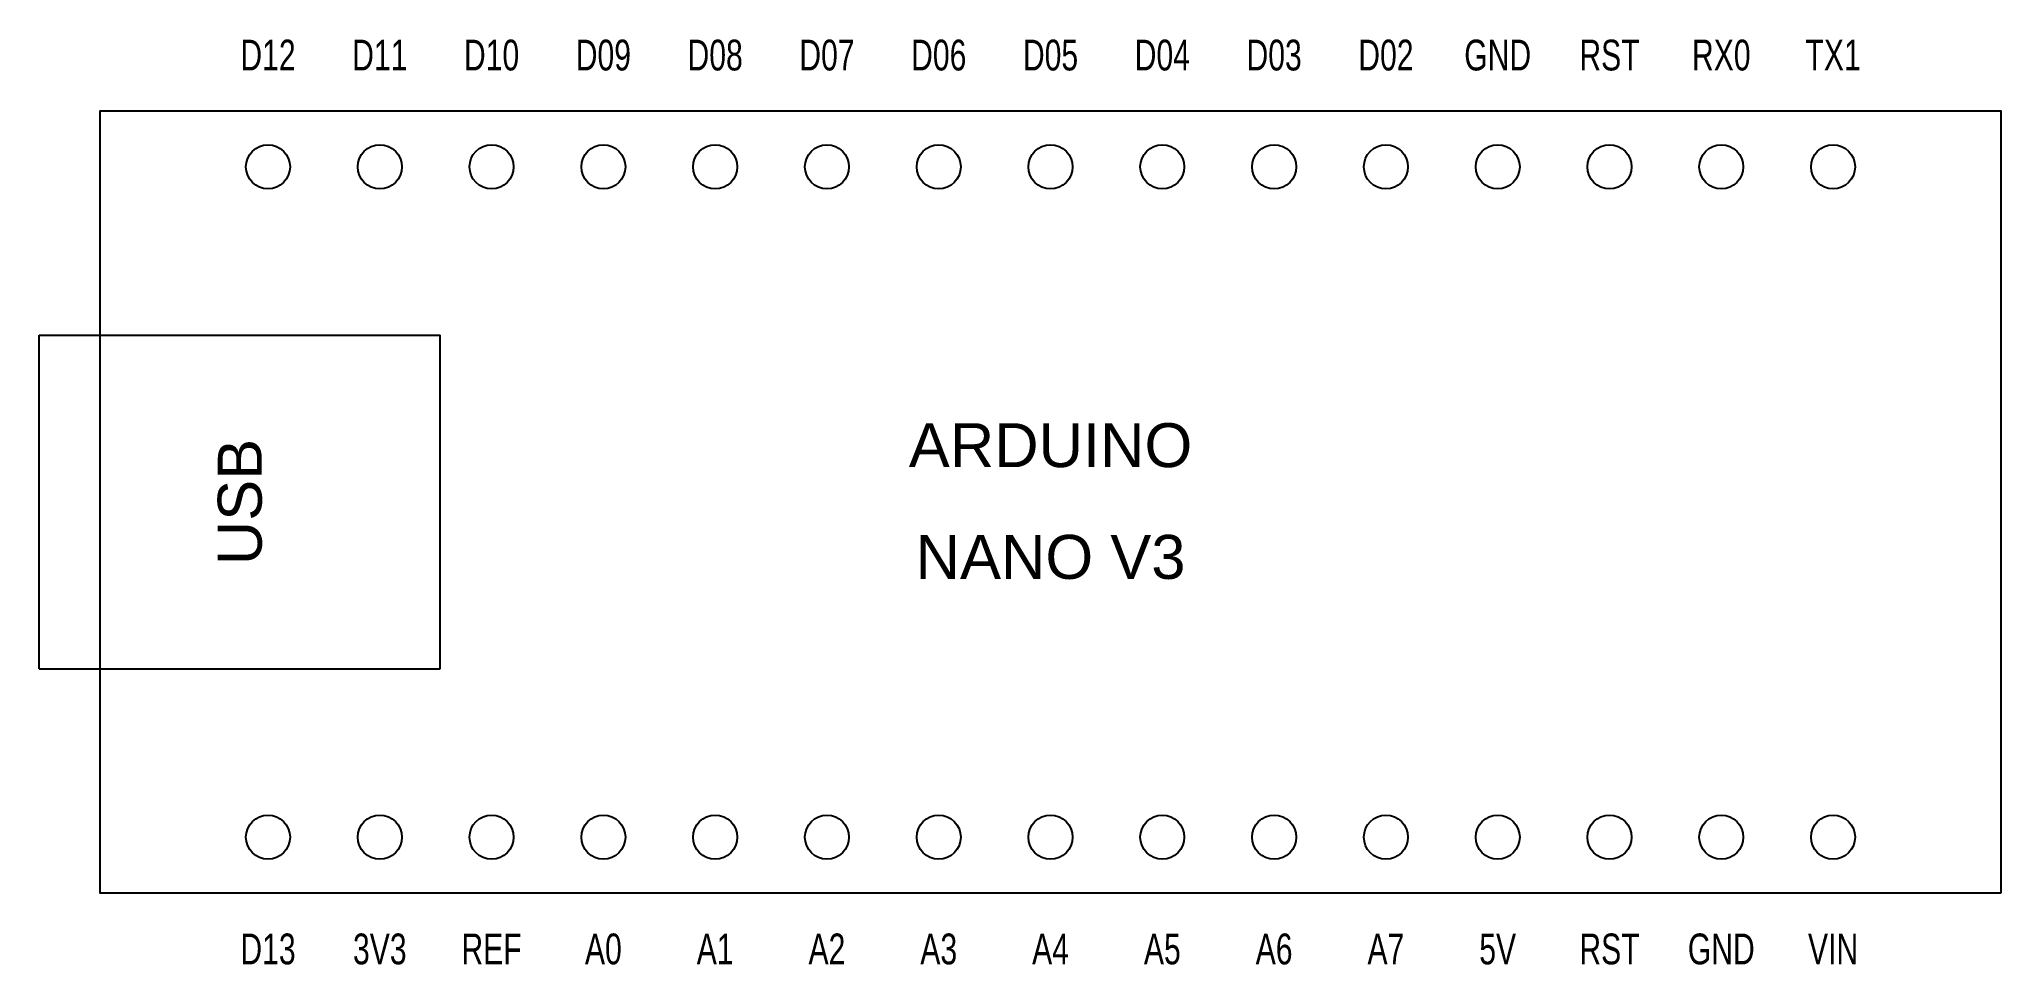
# Model space of a CAD drawing. Header units: millimetres. Extents: x 13.1 to 57.7, y -21.1 to 0.
import ezdxf
from ezdxf.enums import TextEntityAlignment as Align

# ---------------------------------------------------------------- set-up
doc = ezdxf.new("R2010")
doc.units = ezdxf.units.MM
doc.styles.get("Standard").update_dxf_attribs({"font": 'arial.ttf'})

msp = doc.modelspace()

# ---------------------------------------------------------------- linework, layer by layer
for p, q in [((13.091, -14.343), (13.091, -6.762)), ((13.091, -6.762), (22.203, -6.762)), ((22.203, -14.343), (22.203, -6.762)), ((13.091, -14.343), (22.203, -14.343))]:
    msp.add_line(p, q)
msp.add_lwpolyline([(57.659, -19.442), (14.479, -19.442), (14.479, -1.662), (57.659, -1.662)], close=True)
for centre in [(18.289, -2.932), (20.829, -2.932), (23.369, -2.932), (25.909, -2.932), (28.449, -2.932), (30.989, -2.932), (33.529, -2.932), (36.069, -2.932), (38.609, -2.932), (41.149, -2.932), (43.689, -2.932), (46.229, -2.932), (48.769, -2.932), (51.309, -2.932), (53.849, -2.932), (18.289, -18.172), (20.829, -18.172), (23.369, -18.172), (25.909, -18.172), (28.449, -18.172), (30.989, -18.172), (33.529, -18.172), (36.069, -18.172), (38.609, -18.172), (41.149, -18.172), (43.689, -18.172), (46.229, -18.172), (48.769, -18.172), (51.309, -18.172), (53.849, -18.172)]:
    msp.add_circle(centre, 0.5)

# ---------------------------------------------------------------- texts
at = {"width": 0.7}
for s, p in [('D12', (18.289, -0.392)), ('D11', (20.829, -0.392)), ('D10', (23.369, -0.392)), ('D09', (25.909, -0.392)), ('D08', (28.449, -0.392)), ('D07', (30.989, -0.392)), ('D06', (33.529, -0.392)), ('D05', (36.069, -0.392)), ('D04', (38.609, -0.392)), ('D03', (41.149, -0.392)), ('D02', (43.689, -0.392)), ('GND', (46.229, -0.392)), ('RST', (48.769, -0.392)), ('RX0', (51.309, -0.392)), ('TX1', (53.849, -0.392)), ('D13', (18.289, -20.712)), ('3V3', (20.829, -20.712)), ('REF', (23.369, -20.712)), ('A0', (25.909, -20.712)), ('A1', (28.449, -20.712)), ('A2', (30.989, -20.712)), ('A3', (33.529, -20.712)), ('A4', (36.069, -20.712)), ('A5', (38.609, -20.712)), ('A6', (41.149, -20.712)), ('A7', (43.689, -20.712)), ('5V', (46.229, -20.712)), ('RST', (48.769, -20.712)), ('GND', (51.309, -20.712)), ('VIN', (53.849, -20.712))]:
    msp.add_text(s, height=0.7, rotation=360, dxfattribs=at).set_placement(p, align=Align.MIDDLE_CENTER)
for s, rotation, p in [('ARDUINO', 360, (36.069, -9.26)), ('USB', 90, (17.647, -10.552)), ('NANO V3', 360, (36.069, -11.8))]:
    msp.add_text(s, height=1, rotation=rotation).set_placement(p, align=Align.MIDDLE_CENTER)

doc.saveas('drawing.dxf')
